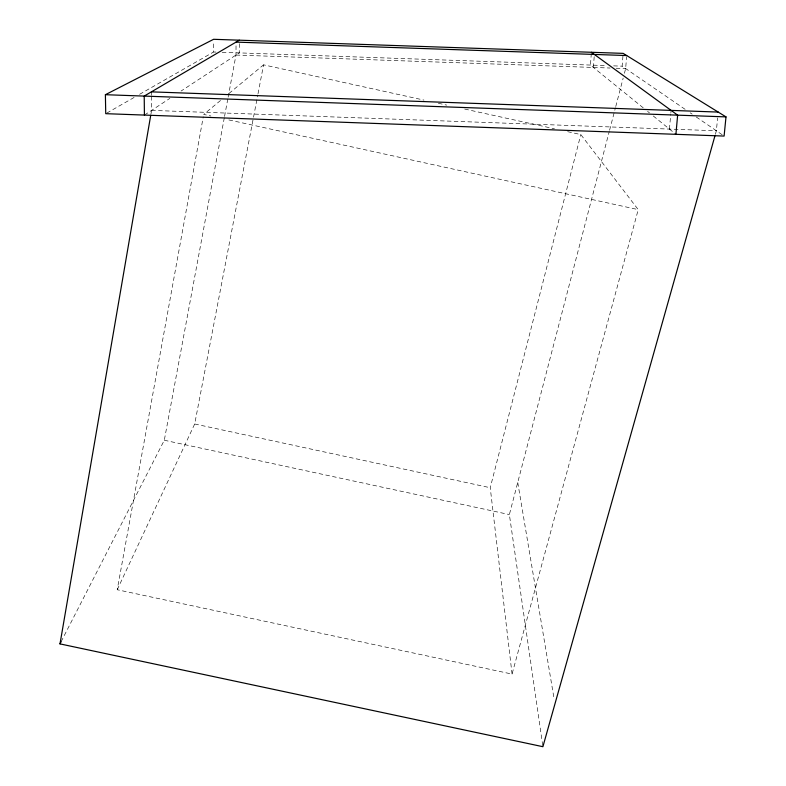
<?xml version="1.0" encoding="UTF-8"?>
<svg xmlns="http://www.w3.org/2000/svg" width="786" height="786" viewBox="0 0 786 786"><rect width="100%" height="100%" fill="white"/><g stroke="black" fill="none" stroke-linecap="round" stroke-linejoin="round"><path stroke-width="0.59" stroke-dasharray="3.93 2.95" d="M139.574 94.33L213.576 52.004L213.596 41.609M228.137 97.169L235.977 55.04L236.055 42.11M239.317 43.652L239.258 52.888L181.065 91.048M591.298 53.438L590.453 65.061L643.773 108.272M593.401 67.449L594.354 54.44M685.127 109.342L622.148 66.162L623.062 54.539M624.418 73.314L625.656 68.569L626.599 56.739M669.436 129.071L670.782 113.891M670.89 112.722L671.097 110.394M715.378 134.308L716.37 130.771L717.628 117.91M150.951 114.019L151.58 110.384L151.443 96.491M567.639 131.675L580.805 134.563L638.232 209.626L512.059 674.083L117.232 589.736L203.269 116.829M61.112 641.72L164.303 440.239L224.334 117.635M224.55 116.426L227.911 98.378M117.232 589.736L194.692 423.988L257.788 94.968M258.014 93.76L263.565 64.835L423.978 100.097M512.059 674.083L490.238 487.723L580.805 134.563M542.723 745.482L509.367 514.565L609.268 131.439M609.582 130.25L615.458 107.711M615.762 106.523L623.18 78.06M220.542 100.47L203.712 114.412L210.894 115.994M228.962 93.495L263.565 64.835M144.418 115.08L169.884 98.378M106.798 113.076L134.288 97.356M213.576 52.004L216.022 52.082M222.143 52.298L606.301 65.611M613.62 65.867L622.148 66.162M235.977 55.04L610.123 68.028M616.096 68.235L625.656 68.569M151.58 110.384L716.37 130.771M164.303 440.239L509.367 514.565M194.692 423.988L490.238 487.723M438.342 103.251L446.723 105.098M464.683 109.048L554.464 128.776M228.854 119.924L638.232 209.626M690.167 112.801L692.181 114.176M696.219 116.947L724.103 136.066M647.576 111.357L649.482 112.899M653.284 115.974L675.911 134.318M517.758 482.555L554.159 699.196M151.393 91.864L151.433 95.332"/><path stroke-width="1.18" d="M675.911 134.318L677.64 115.159L591.386 52.279M725.999 116.888L724.103 136.066L105.737 113.675L105.393 94.703L213.605 39.3L623.16 53.369L725.999 116.888L105.393 94.703M715.044 135.497L542.9 746.7L60.001 643.891L150.745 115.228M60.001 643.891L61.112 641.72M239.337 40.184L144.211 96.088L144.418 115.08M236.055 42.11L626.688 55.551M151.393 91.864L718.198 112.074"/></g></svg>
